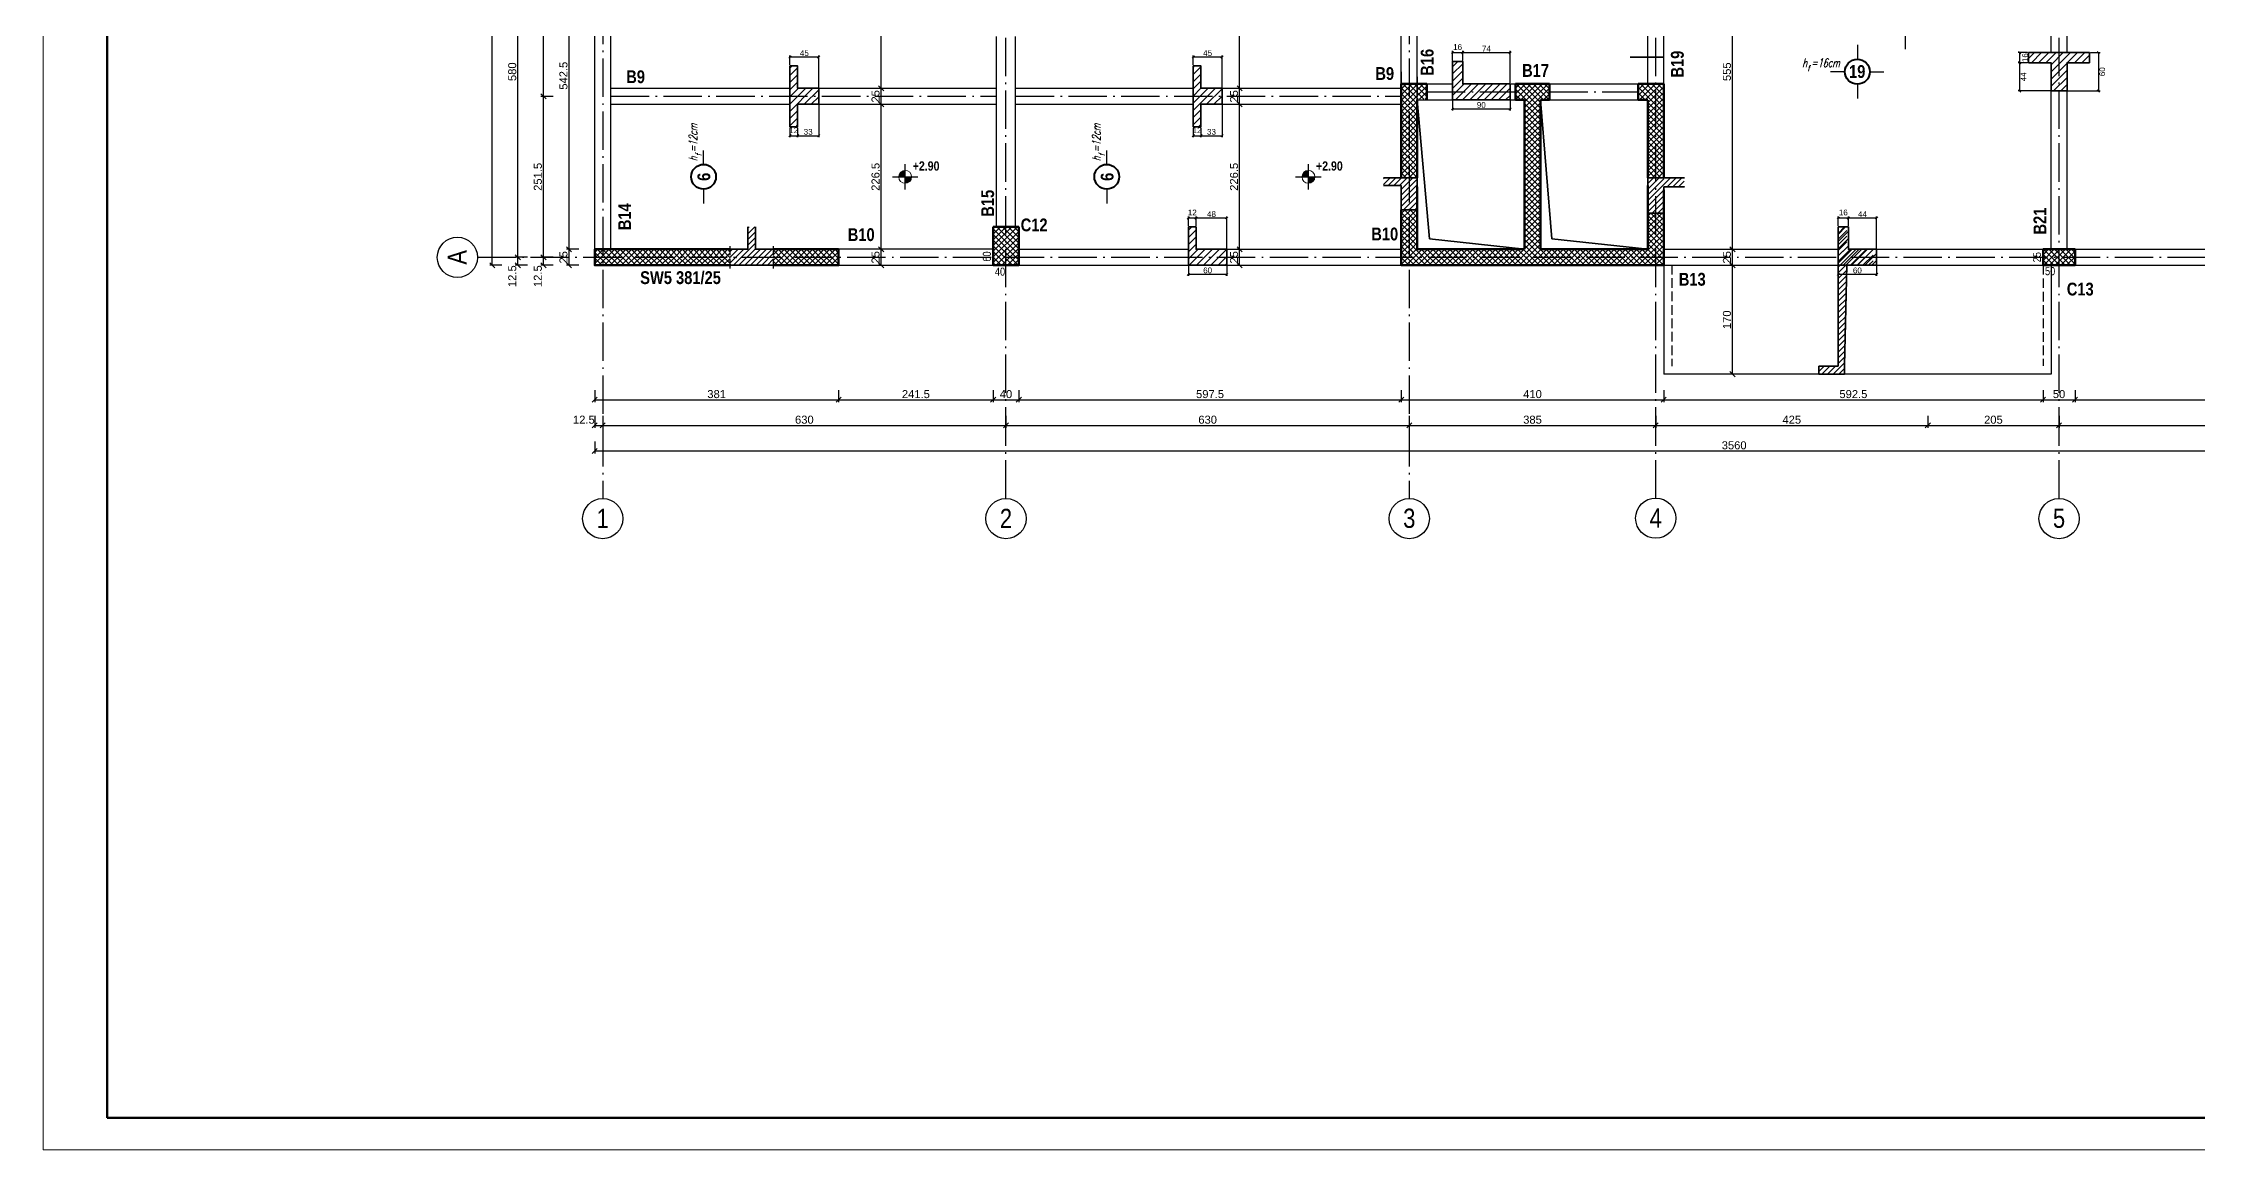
# Model space of a CAD drawing. Header units: millimetres. Extents: x -554 to 5391, y -796 to 3409.
# Drawn here: x -554 to 2812, y -796 to 933 of the extents above; entities that cross this region are included whole.
import ezdxf

# ---------------------------------------------------------------- set-up
doc = ezdxf.new("R2010")
doc.units = ezdxf.units.MM
for name, pattern in [('DASHDOT', [82.5, 60, -10, 2.5, -10]), ('Dashed', [21, 15, -6]), ('Solid Line copy-002', [82.5, 60, -10, 2.5, -10])]:
    doc.linetypes.add(name, pattern=pattern)
for name, color, linetype, lineweight in [('! Plochi sech', 210, 'Continuous', 25), ('!Armirovka', 210, 'Continuous', 35), ('!Column', 10, 'Continuous', 50), ('!Dimension', 70, 'Continuous', 25), ('!Hatch', 70, 'Continuous', 25), ('!Hf', 132, 'Continuous', 25), ('035', 30, 'Continuous', 30), ('Osi', 70, 'DASHDOT', 25), ('SHEET', 7, 'Continuous', 35)]:
    doc.layers.add(name, color=color, linetype=linetype, lineweight=lineweight)
doc.layers.add('text', color=7, linetype='Continuous')
doc.styles.add('GENERATED_STYLE_2', font='ARIALN.TTF')
doc.styles.add('GENERATED_STYLE_3', font='ARIALNB.TTF')
doc.styles.get("Standard").update_dxf_attribs({"font": 'arial.ttf'})
doc.styles.add('АRM_nadpis', font='simplex.shx', dxfattribs={"width": 0.7, "oblique": 15})
doc.dimstyles.new('RC_PLAN', dxfattribs={"dimtxt": 12.5, "dimasz": 8, "dimexe": 4, "dimexo": 0, "dimgap": 2.5, "dimtad": 1, "dimdec": 1, "dimdsep": 46, "dimtxsty": 'Standard', "dimblk": 'OBLIQUE', "dimcen": 2.5, "dimclrd": 3, "dimclre": 3, "dimclrt": 7, "dimazin": 3, "dimtfac": 1, "dimtmove": 2, "dimatfit": 3})
doc.dimstyles.new('RC_SECTION', dxfattribs={"dimtxt": 9, "dimasz": 3.5, "dimexe": 2.5, "dimexo": 1.5, "dimgap": 1.5, "dimtad": 1, "dimdec": 0, "dimtxsty": 'Standard', "dimblk": 'OBLIQUE', "dimcen": 2.5, "dimclrd": 3, "dimclre": 3, "dimclrt": 7, "dimazin": 3, "dimtfac": 1, "dimtmove": 2, "dimatfit": 3})

# ---------------------------------------------------------------- blocks, each defined once
blk = doc.blocks.new('A$C5B4F4353')
at = {"layer": '!Hf', "color": 4, "linetype": 'Continuous', "lineweight": 25}
for p, q in [((228, 613), (228, 831)), ((228, 224), (228, 0))]:
    blk.add_line(p, q, dxfattribs=at)
at = {"layer": '!Hf', "color": 4, "linetype": 'Continuous', "lineweight": 40}
blk.add_circle((228, 419), 194, dxfattribs=at)
at = {"layer": '!Hf', "style": 'АRM_nadpis', "oblique": 15, "width": 0.7}
for s, height, p in [('h =12cm', 131.2, (131, 663)), ('f', 91.9, (197, 742))]:
    blk.add_text(s, height=height, rotation=90, dxfattribs=at).set_placement(p)
at = {"layer": '!Hf', "color": 4, "linetype": 'Continuous', "lineweight": 5, "insert": (133, 419), "char_height": 200, "attachment_point": 2, "rotation": 90, "style": 'GENERATED_STYLE_3'}
blk.add_mtext('6', dxfattribs=at)
blk = doc.blocks.new('_Oblique')
at = {"color": 0, "linetype": 'ByBlock', "lineweight": -2}
blk.add_line((-0.5, -0.5), (0.5, 0.5), dxfattribs=at)

msp = doc.modelspace()

# ---------------------------------------------------------------- hatches: boundary and pattern name
at = {"layer": '! Plochi sech'}
h = msp.add_hatch(dxfattribs=at)
h.set_pattern_fill('ANSI31', color=256, scale=50)
h.set_pattern_definition([(45, (-893917.705, -494668.24), (-4.419417382, 4.419417382), [])])
h.paths.add_polyline_path([(558.91, 610.68), (558.91, 645.68), (546.91, 645.68), (546.91, 610.68), (519.41, 610.68), (519.41, 585.68), (587.41, 585.41), (587.41, 610.41)])
h = msp.add_hatch(dxfattribs=at)
h.set_pattern_fill('ANSI31', color=256, scale=50)
h.set_pattern_definition([(45, (-894775.9034, -493039.377), (-4.419417382, 4.419417382), [])])
h.paths.add_polyline_path([(2250.4, 610.64), (2263.9, 610.64), (2263.9, 645.64), (2250.4, 645.64)])
h.paths.add_polyline_path([(2250.4, 610.64), (2250.4, 598.15), (2304.9, 598.16), (2304.9, 610.64), (2263.9, 610.64)])
h.paths.add_polyline_path([(2250.4, 598.15), (2250.4, 585.64), (2304.9, 585.64), (2304.9, 598.16)])
h.paths.add_polyline_path([(2263.9, 585.64), (2250.4, 585.64), (2250.4, 585.64), (2250.4, 428.47), (2260.4, 428.47)])
h.paths.add_polyline_path([(2250.4, 428.63), (2250.4, 428.14), (2220.4, 428.14), (2220.4, 415.97), (2260.4, 415.97), (2260.4, 428.63)])
at = {"layer": '!Hatch'}
h = msp.add_hatch(dxfattribs=at)
h.set_pattern_fill('ANSI37', color=256, scale=50)
h.set_pattern_definition([(45, (-894949.708, -493039.025), (-4.419417382, 4.419417382), []), (135, (-894949.708, -493039.025), (-4.419417382, -4.419417382), [])])
h.paths.add_polyline_path([(1965.45, 598.48), (1580.41, 598.41), (1580.41, 585.64), (1965.45, 585.64)])
h.paths.add_polyline_path([(1580.41, 610.99), (1567.91, 610.99), (1567.91, 598.41), (1580.41, 598.41)])
h.paths.add_polyline_path([(1580.41, 598.41), (1567.91, 598.41), (1567.91, 585.64), (1567.91, 585.64), (1580.41, 585.64)])
h.paths.add_polyline_path([(1977.9, 598.48), (1965.45, 598.48), (1965.45, 585.64), (1977.9, 585.64), (1977.9, 586.33)])
h.paths.add_polyline_path([(1764.24, 781.6), (1781.57, 781.6)], flags=16)
h.paths.add_polyline_path([(1977.9, 667.35), (1965.45, 667.35), (1965.45, 598.48), (1977.9, 598.48)])
h.paths.add_polyline_path([(1580.41, 672.35), (1567.91, 672.35), (1567.91, 610.99), (1580.41, 610.99)])
h.paths.add_polyline_path([(1592.91, 672.35), (1580.41, 672.35), (1580.41, 610.99), (1592.91, 610.99)])
h.paths.add_polyline_path([(1607.91, 869.14), (1580.41, 869.14), (1580.41, 722.35), (1592.91, 722.35), (1592.91, 845.14), (1607.91, 845.14)])
h.paths.add_polyline_path([(1580.41, 869.14), (1567.91, 869.14), (1567.91, 722.35), (1580.41, 722.35)])
h.paths.add_polyline_path([(1965.45, 869.14), (1937.9, 869.14), (1937.9, 845.14), (1952.9, 845.14), (1952.9, 722.35), (1965.45, 722.35)])
h.paths.add_polyline_path([(1977.9, 869.14), (1965.45, 869.14), (1965.45, 722.35), (1977.9, 722.35)])
h.paths.add_polyline_path([(1799.4, 869.14), (1746.4, 869.14), (1746.4, 845.14), (1760.4, 845.14), (1760.4, 610.64), (1592.91, 610.64), (1580.41, 610.81), (1580.41, 598.41), (1965.45, 598.48), (1965.45, 667.35), (1952.9, 667.35), (1952.9, 610.64), (1785.4, 610.64), (1785.4, 845.14), (1799.4, 845.14)])
h = msp.add_hatch(dxfattribs=at)
h.set_pattern_fill('ANSI37', color=256, scale=50)
h.set_pattern_definition([(45, (-894969.708, -494584.025), (-4.419417382, 4.419417382), []), (135, (-894969.708, -494584.025), (-4.419417382, -4.419417382), [])])
h.paths.add_polyline_path([(950.41, 645.64), (930.41, 645.64), (930.41, 585.64), (950.41, 585.64)])
h.paths.add_polyline_path([(950.41, 585.64), (970.41, 585.64), (970.41, 645.64), (950.41, 645.64)])
at = {"layer": '!Hatch', "linetype": 'Continuous'}
h = msp.add_hatch(dxfattribs=at)
h.set_pattern_fill('ANSI37', color=256, scale=50)
h.set_pattern_definition([(45, (316.6764, 605.827), (-4.41942, 4.41942), []), (135, (316.6764, 605.827), (-4.41942, -4.41942), [])])
h.paths.add_polyline_path([(320.41, 610.64), (307.91, 610.64), (307.91, 597.82), (320.41, 597.82)], flags=16)
h.paths.add_polyline_path([(587.41, 597.87), (519.41, 597.86), (519.41, 585.64), (587.41, 585.64)], flags=16)
h.paths.add_polyline_path([(519.41, 610.64), (332.96, 610.64), (332.96, 610.28, -1), (332.96, 610.38), (320.41, 610.51), (320.41, 597.82), (519.41, 597.86)], flags=16)
h.paths.add_polyline_path([(688.9, 610.64), (587.41, 610.64), (587.41, 597.87), (688.9, 597.88)], flags=16)
h.paths.add_polyline_path([(688.9, 597.88), (688.9, 610.64), (307.91, 610.64), (307.91, 597.82)], flags=17)
h.paths.add_polyline_path([(307.91, 610.64), (688.9, 610.64), (688.9, 585.64), (307.91, 585.64)])
at = {"layer": '!Hatch'}
h = msp.add_hatch(dxfattribs=at)
h.set_pattern_fill('ANSI37', color=256, scale=50, angle=90)
h.set_pattern_definition([(135, (497182.8414, -895911.977), (-4.419417382, -4.419417382), []), (225, (497182.8414, -895911.977), (4.419417382, -4.419417382), [])])
h.paths.add_polyline_path([(2570.4, 598.14), (2570.4, 585.64), (2595.4, 585.64), (2595.4, 598.14)])
h.paths.add_polyline_path([(2570.4, 610.64), (2570.4, 598.14), (2595.4, 598.14), (2595.4, 610.64)])
h.paths.add_polyline_path([(2595.4, 598.14), (2618.18, 598.14), (2618.18, 610.64), (2595.4, 610.64)])
h.paths.add_polyline_path([(2595.4, 598.14), (2595.4, 585.64), (2618.18, 585.64), (2618.18, 598.14)])
h.paths.add_polyline_path([(2618.18, 598.14), (2618.18, 585.64), (2620.4, 585.64), (2620.4, 598.14)])
h.paths.add_polyline_path([(2618.18, 610.64), (2618.18, 598.14), (2620.4, 598.14), (2620.4, 610.64)])
h = msp.add_hatch()
h.set_pattern_fill('ANSI31', scale=2.5)
h.paths.add_polyline_path([(2547.9, 918.1), (2582.9, 918.1), (2607.9, 918.1), (2642.9, 918.1), (2642.9, 902.1), (2607.9, 902.1), (2607.9, 858.1), (2582.9, 858.1), (2582.9, 902.1), (2547.9, 902.1)])
h = msp.add_hatch()
h.set_pattern_fill('ANSI31', scale=2.5)
h.paths.add_polyline_path([(612.9, 802.14), (612.9, 837.14), (612.9, 862.14), (612.9, 897.14), (624.9, 897.14), (624.9, 862.14), (657.9, 862.14), (657.9, 837.14), (624.9, 837.14), (624.9, 802.14)])
h = msp.add_hatch()
h.set_pattern_fill('ANSI31', scale=2.5)
h.paths.add_polyline_path([(1242.9, 802.14), (1242.9, 837.14), (1242.9, 862.14), (1242.9, 897.14), (1254.9, 897.14), (1254.9, 862.14), (1287.9, 862.14), (1287.9, 837.14), (1254.9, 837.14), (1254.9, 802.14)])
h = msp.add_hatch()
h.set_pattern_fill('ANSI31', scale=2.5)
h.paths.add_polyline_path([(1647.9, 844.14), (1647.9, 869.14), (1647.9, 904.14), (1663.9, 904.14), (1663.9, 869.14), (1737.9, 869.14), (1737.9, 844.14)])
h = msp.add_hatch(color=7)
h.paths.add_polyline_path([(782.9, 723.85), (792.9, 723.85), (792.9, 733.85, 0.4142136)])
h.paths.add_polyline_path([(792.9, 723.85), (792.9, 713.85, 0.4142136), (802.9, 723.85)])
h = msp.add_hatch(color=7)
h.paths.add_polyline_path([(1412.9, 723.85), (1422.9, 723.85), (1422.9, 733.85, 0.4142136)])
h.paths.add_polyline_path([(1422.9, 723.85), (1422.9, 713.85, 0.4142136), (1432.9, 723.85)])
at = {"linetype": 'Continuous', "lineweight": 20}
h = msp.add_hatch(dxfattribs=at)
h.set_pattern_fill('ANSI31', scale=50, style=0)
h.set_pattern_definition([(45, (-892800.61, -495890.2945), (-4.419417382, 4.419417382), [])])
h.paths.add_polyline_path([(1592.91, 708.31), (1592.91, 722.31), (1540.19, 722.31), (1540.19, 710.31), (1567.91, 710.31), (1567.91, 672.31), (1592.91, 672.31)])
h = msp.add_hatch()
h.set_pattern_fill('ANSI31', scale=2.5)
h.paths.add_polyline_path([(1235.4, 585.64), (1235.4, 610.64), (1235.4, 645.64), (1247.4, 645.64), (1247.4, 610.64), (1295.4, 610.64), (1295.4, 585.64)])
h = msp.add_hatch()
h.set_pattern_fill('ANSI31', scale=2.5)
h.paths.add_polyline_path([(2250.4, 585.64), (2250.4, 610.64), (2250.4, 645.64), (2266.4, 645.64), (2266.4, 610.64), (2310.4, 610.64), (2310.4, 585.64)])

# ---------------------------------------------------------------- linework, layer by layer
at = {"layer": '! Plochi sech'}
for p, q in [((1952.9, 722.16), (1953.09, 722.35)), ((1952.9, 713.32), (1961.93, 722.35)), ((1952.9, 704.48), (1965.45, 717.04)), ((1952.9, 695.64), (1965.45, 708.2)), ((1965.45, 717.04), (1970.76, 722.35)), ((1965.45, 708.2), (1974.07, 716.81)), ((1965.45, 699.36), (1977.9, 711.81)), ((1974.07, 716.81), (1977.9, 720.64)), ((1977.9, 711.81), (1988.44, 722.35)), ((1983.28, 708.35), (1997.28, 722.35)), ((1992.12, 708.35), (2006.12, 722.35)), ((2000.96, 708.35), (2009.96, 717.35)), ((2009.8, 708.35), (2010.53, 709.08)), ((1952.9, 686.81), (1965.45, 699.36)), ((1952.9, 677.97), (1965.45, 690.52)), ((1952.9, 669.13), (1965.45, 681.68)), ((1965.45, 690.52), (1977.9, 702.97)), ((1965.45, 681.68), (1977.9, 694.13)), ((1965.45, 672.84), (1977.9, 685.29)), ((1968.8, 667.35), (1977.9, 676.45)), ((1959.96, 667.35), (1965.45, 672.84)), ((1977.64, 667.35), (1977.9, 667.61))]:
    msp.add_line(p, q, dxfattribs=at)
at = {"layer": '!Armirovka', "color": 2}
for p, q in [((1592.91, 843.8), (1611.98, 626.93)), ((1785.4, 843.8), (1802.9, 626.93)), ((1611.98, 626.93), (1760.4, 610.64)), ((1802.9, 626.93), (1952.91, 610.64))]:
    msp.add_line(p, q, dxfattribs=at)
at = {"layer": '!Column'}
for p, q in [((1567.91, 869.14), (1607.91, 869.14)), ((1567.91, 869.14), (1567.91, 722.35)), ((1592.91, 844.14), (1592.91, 722.35)), ((1592.91, 843.8), (1592.91, 722.35)), ((1607.91, 869.14), (1607.91, 843.8)), ((1746.4, 869.14), (1799.4, 869.14)), ((1746.4, 869.14), (1746.4, 844.14)), ((1746.4, 844.14), (1760.4, 844.14)), ((1760.4, 844.14), (1760.4, 610.64)), ((1785.4, 844.14), (1785.4, 610.64)), ((1785.4, 844.14), (1799.4, 844.14)), ((1799.4, 869.14), (1799.4, 843.8)), ((1937.9, 869.14), (1977.9, 869.14)), ((1937.9, 869.14), (1937.9, 844.14)), ((1937.9, 844.14), (1952.91, 844.14)), ((1952.9, 843.8), (1952.9, 722.35)), ((1977.9, 869.14), (1977.9, 722.35)), ((1592.91, 708.35), (1592.91, 610.64)), ((1592.91, 708.35), (1592.91, 610.64)), ((1952.9, 710.35), (1952.9, 610.64)), ((1977.9, 703.35), (1977.9, 586.33)), ((930.41, 585.64), (930.41, 645.64)), ((930.41, 645.64), (950.41, 645.64)), ((950.41, 645.64), (970.41, 645.64)), ((970.41, 645.64), (970.41, 585.64)), ((1567.91, 672.35), (1567.91, 585.64)), ((1592.91, 610.64), (1760.4, 610.64)), ((1760.4, 610.64), (1592.91, 610.64)), ((1952.9, 610.64), (1785.4, 610.64)), ((1952.9, 610.64), (1785.4, 610.64)), ((970.41, 585.64), (930.41, 585.64)), ((1567.91, 585.64), (1977.9, 585.64))]:
    msp.add_line(p, q, dxfattribs=at)
at = {"layer": '!Column', "linetype": 'Continuous'}
for points in [[(520.41, 585.64), (307.91, 585.64), (307.91, 610.64), (519.41, 610.64)], [(587.41, 610.64), (688.9, 610.64), (688.9, 585.64), (587.41, 585.64)], [(525.41, 585.64), (525.41, 585.64)]]:
    msp.add_lwpolyline(points, dxfattribs=at)
at = {"layer": '!Column'}
msp.add_lwpolyline([(2570.4, 585.64), (2620.4, 585.64), (2620.4, 610.64), (2570.4, 610.64)], close=True, dxfattribs=at)
at = {"color": 7, "lineweight": 25}
for p, q in [((2355.4, 923.1), (2355.4, 963.1)), ((792.9, 703.85), (792.9, 743.85)), ((1422.9, 703.85), (1422.9, 743.85)), ((772.9, 723.85), (812.9, 723.85)), ((1402.9, 723.85), (1442.9, 723.85))]:
    msp.add_line(p, q, dxfattribs=at)
at = {"color": 3, "linetype": 'Continuous', "lineweight": 35}
for p, q in [((1925.28, 910.64), (1977.91, 910.64)), ((1540.28, 722.31), (1592.91, 722.31)), ((1540.28, 710.31), (1567.91, 710.31)), ((1567.91, 710.35), (1567.91, 672.35)), ((1592.91, 722.31), (1592.91, 672.35)), ((1952.9, 722.35), (1977.9, 722.35)), ((1952.9, 722.35), (1952.9, 667.35)), ((1977.9, 722.35), (2010.53, 722.35)), ((1977.9, 708.35), (1977.9, 667.35)), ((1977.9, 708.35), (2010.53, 708.35)), ((546.91, 645.68), (546.91, 610.68)), ((558.91, 645.68), (558.91, 610.68)), ((1567.91, 672.35), (1592.91, 672.35)), ((1952.9, 667.35), (1977.9, 667.35)), ((546.91, 610.64), (519.41, 610.64)), ((558.91, 610.64), (587.41, 610.64)), ((587.41, 585.64), (519.41, 585.64)), ((2250.4, 428.14), (2250.4, 585.64)), ((2260.2, 429.24), (2263.9, 585.64)), ((2250.4, 428.14), (2220.4, 428.14)), ((2220.4, 428.14), (2220.4, 415.64)), ((2220.4, 415.64), (2260.4, 415.64)), ((2260.4, 415.64), (2260.4, 428.91))]:
    msp.add_line(p, q, dxfattribs=at)
at = {"color": 4, "linetype": 'Continuous', "lineweight": 25}
for p, q in [((2280.4, 929.97), (2280.4, 907.53)), ((2260.97, 888.1), (2238.53, 888.1)), ((2299.83, 888.1), (2321.66, 888.1)), ((2280.4, 868.67), (2280.4, 846.23))]:
    msp.add_line(p, q, dxfattribs=at)
at = {"color": 7, "linetype": 'Continuous', "lineweight": 25}
for p, q in [((1567.91, 887.86), (1567.91, 860.76)), ((1592.91, 880.23), (1592.91, 849.14))]:
    msp.add_line(p, q, dxfattribs=at)
for p, q in [((1607.91, 869.14), (1637.69, 869.14)), ((1799.4, 869.14), (1832.9, 869.14))]:
    msp.add_line(p, q)
at = {"color": 3, "linetype": 'Dashed', "lineweight": 25}
for p, q in [((519.41, 580.64), (519.41, 615.64)), ((587.41, 580.64), (587.41, 615.64))]:
    msp.add_line(p, q, dxfattribs=at)
at = {"color": 7, "linetype": 'Dashed', "lineweight": 25}
for p, q in [((1990.39, 586.48), (1990.39, 428.14)), ((2570.4, 586.28), (2570.4, 428.78))]:
    msp.add_line(p, q, dxfattribs=at)
at = {"color": 3, "lineweight": 35}
for points in [[(2547.9, 918.1), (2582.9, 918.1), (2607.9, 918.1), (2642.9, 918.1), (2642.9, 902.1), (2607.9, 902.1), (2607.9, 858.1), (2582.9, 858.1), (2582.9, 902.1), (2547.9, 902.1)], [(612.9, 802.14), (612.9, 837.14), (612.9, 862.14), (612.9, 897.14), (624.9, 897.14), (624.9, 862.14), (657.9, 862.14), (657.9, 837.14), (624.9, 837.14), (624.9, 802.14)], [(1242.9, 802.14), (1242.9, 837.14), (1242.9, 862.14), (1242.9, 897.14), (1254.9, 897.14), (1254.9, 862.14), (1287.9, 862.14), (1287.9, 837.14), (1254.9, 837.14), (1254.9, 802.14)], [(1647.9, 844.14), (1647.9, 869.14), (1647.9, 904.14), (1663.9, 904.14), (1663.9, 869.14), (1737.9, 869.14), (1737.9, 844.14)], [(1235.4, 585.64), (1235.4, 610.64), (1235.4, 645.64), (1247.4, 645.64), (1247.4, 610.64), (1295.4, 610.64), (1295.4, 585.64)], [(2250.4, 585.64), (2250.4, 610.64), (2250.4, 645.64), (2266.4, 645.64), (2266.4, 610.64), (2310.4, 610.64), (2310.4, 585.64)]]:
    msp.add_lwpolyline(points, close=True, dxfattribs=at)
at = {"color": 4, "linetype": 'Continuous', "lineweight": 40}
msp.add_circle((2280.4, 888.1), 19.43, dxfattribs=at)
at = {"color": 7, "lineweight": 20}
for centre in [(792.9, 723.85), (1422.9, 723.85)]:
    msp.add_circle(centre, 10, dxfattribs=at)
at = {"color": 7, "linetype": 'Continuous', "lineweight": 25}
msp.add_arc((332.96, 630.64), 0.05, 180, 270, dxfattribs=at)
at = {"layer": '035'}
for p, q in [((1567.92, 860.76), (1567.92, 1240.6)), ((1592.92, 829.09), (1592.92, 1240.6)), ((2582.9, 918.1), (2582.9, 1166.16)), ((2607.9, 918.1), (2607.9, 1166.16)), ((1952.9, 869.14), (1952.9, 989.85)), ((1977.9, 869.14), (1977.9, 989.85)), ((307.91, 585.64), (307.91, 945.6)), ((332.91, 610.64), (332.91, 945.6)), ((935.41, 645.64), (935.41, 943.1)), ((965.41, 645.64), (965.41, 943.1)), ((332.91, 862.14), (612.9, 862.14)), ((657.9, 862.14), (935.41, 862.14)), ((965.41, 862.14), (1242.9, 862.14)), ((1287.9, 862.14), (1567.91, 862.14)), ((1567.91, 869.14), (1647.9, 869.14)), ((1592.91, 844.14), (1647.9, 844.14)), ((1737.9, 869.14), (1977.9, 869.14)), ((1737.9, 844.14), (1746.4, 844.14)), ((1799.4, 844.14), (1937.9, 844.14)), ((2582.9, 610.95), (2582.9, 858.1)), ((2607.9, 610.64), (2607.9, 858.1)), ((332.91, 837.14), (612.9, 837.14)), ((657.9, 837.14), (935.41, 837.14)), ((965.41, 837.14), (1242.9, 837.14)), ((1287.9, 837.14), (1567.91, 837.14)), ((930.41, 610.64), (688.9, 610.64)), ((930.41, 610.64), (688.9, 610.64)), ((970.41, 610.64), (1235.4, 610.64)), ((1295.4, 610.64), (1567.91, 610.64)), ((1977.9, 618.49), (1977.9, 630.99)), ((1977.9, 610.64), (2250.4, 610.64)), ((2310.4, 610.64), (2880.4, 610.64)), ((688.9, 585.64), (1235.4, 585.64)), ((1295.4, 585.64), (2250.4, 585.64)), ((2310.4, 585.64), (2880.4, 585.64))]:
    msp.add_line(p, q, dxfattribs=at)
at = {"layer": '035', "linetype": 'Continuous'}
for p, q in [((1977.9, 586.28), (1977.9, 415.64)), ((2582.9, 585.64), (2582.9, 415.64)), ((2582.9, 415.64), (1977.9, 415.64))]:
    msp.add_line(p, q, dxfattribs=at)
at = {"layer": 'Osi', "linetype": 'Solid Line copy-002', "lineweight": 25}
for p, q in [((320.41, 2641.16), (320.41, 221.26)), ((950.41, 221.26), (950.41, 2641.16)), ((1580.42, 2641.16), (1580.42, 221.26)), ((1965.41, 221.26), (1965.41, 2641.85)), ((2595.41, 221.26), (2595.41, 2641.85)), ((332.91, 849.64), (935.41, 849.64)), ((965.41, 849.64), (1567.91, 849.64)), ((1607.91, 856.63), (1746.4, 856.63)), ((1799.4, 856.63), (1937.9, 856.63)), ((124.88, 598.14), (4062.96, 598.14))]:
    msp.add_line(p, q, dxfattribs=at)
at = {"layer": 'Osi', "color": 2, "linetype": 'Continuous', "lineweight": 30}
for centre in [(93.45, 598.09), (320.41, 189.85), (950.41, 189.85), (1580.41, 189.85), (1965.4, 190.54), (2595.4, 189.85)]:
    msp.add_circle(centre, 31.41, dxfattribs=at)
at = {"layer": 'SHEET', "color": 7, "lineweight": 13}
msp.add_lwpolyline([(-553.78, -796.45), (5391.22, -796.45), (5391.22, 3408.55), (-553.78, 3408.55)], close=True, dxfattribs=at)
at = {"layer": 'SHEET', "color": 7, "lineweight": 50}
msp.add_lwpolyline([(-453.78, -746.45), (5341.22, -746.45), (5341.22, 3358.55), (-453.78, 3358.55)], close=True, dxfattribs=at)

# ---------------------------------------------------------------- block references
at = {"layer": '!Hf', "xscale": 0.1, "yscale": 0.1, "zscale": 0.1}
for p in [(455.09, 681.98), (1085.09, 681.98)]:
    msp.add_blockref('A$C5B4F4353', p, dxfattribs=at)

# ---------------------------------------------------------------- texts
at = {"layer": 'text', "style": 'АRM_nadpis', "oblique": 15, "width": 0.7}
for s, height, p in [('h =16cm', 13.122, (2194.37, 895.45)), ('f', 9.19, (2202.2, 888.84))]:
    msp.add_text(s, height=height, dxfattribs=at).set_placement(p)
at = {"layer": 'text', "color": 3, "linetype": 'Continuous', "lineweight": 5, "char_height": 20, "attachment_point": 2, "rotation": 90, "style": 'GENERATED_STYLE_3'}
for s, insert in [('B16', (1598.36, 902.75)), ('B19', (1989.1, 900)), ('B14', (344.63, 661.55)), ('B15', (911.76, 682.56)), ('B21', (2555.57, 654.67))]:
    msp.add_mtext(s, dxfattribs=dict(at, insert=insert))
at = {"layer": 'text', "color": 3, "linetype": 'Continuous', "lineweight": 5, "char_height": 20, "attachment_point": 2, "style": 'GENERATED_STYLE_3'}
for s, insert in [('B9', (371.79, 890.25)), ('B9', (1542.04, 895.27)), ('B17', (1777.69, 900.08)), ('B10', (724.22, 643.56)), ('B10', (1542.04, 644.56)), ('B13', (2022.45, 573.83))]:
    msp.add_mtext(s, dxfattribs=dict(at, insert=insert))
at = {"layer": 'text', "color": 4, "linetype": 'Continuous', "lineweight": 5, "insert": (2280.16, 898.43), "char_height": 20, "attachment_point": 2, "style": 'GENERATED_STYLE_3'}
msp.add_mtext('19', dxfattribs=at)
at = {"layer": 'text', "color": 6, "linetype": 'Continuous', "lineweight": 5, "attachment_point": 2, "style": 'GENERATED_STYLE_3'}
for s, insert, char_height in [('+2.90', (825.6, 748.05), 14.4), ('+2.90', (1455.6, 748.05), 14.4), ('C12', (994.38, 658.72), 20), ('SW5 381/25', (442, 576.36), 20), ('{\\fArial Narrow|b0|i0|c204|p34;40}', (941.05, 582.03), 12.5), ('{\\fArial Narrow|b0|i0|c204|p34;50}', (2581.47, 582.69), 12.5), ('C13', (2628.55, 558.51), 20)]:
    msp.add_mtext(s, dxfattribs=dict(at, insert=insert, char_height=char_height))
at = {"layer": 'text', "color": 2, "linetype": 'Continuous', "lineweight": 5, "insert": (93.06, 598.09), "char_height": 30, "attachment_point": 5, "rotation": 90, "style": 'GENERATED_STYLE_2'}
msp.add_mtext('A', dxfattribs=at)
at = {"layer": 'text', "color": 6, "linetype": 'Continuous', "lineweight": 5, "char_height": 12.5, "attachment_point": 2, "rotation": 90, "style": 'GENERATED_STYLE_3'}
for s, insert in [('{\\fArial Narrow|b0|i0|c204|p34;60}', (914.24, 599.37)), ('{\\fArial Narrow|b0|i0|c204|p34;25}', (2554.65, 598.32))]:
    msp.add_mtext(s, dxfattribs=dict(at, insert=insert))
at = {"layer": 'text', "color": 2, "linetype": 'Continuous', "lineweight": 5, "char_height": 30, "attachment_point": 5, "style": 'GENERATED_STYLE_2'}
for s, insert in [('1', (320.41, 190.24)), ('2', (950.41, 190.24)), ('3', (1580.41, 190.24)), ('4', (1965.4, 190.93)), ('5', (2595.4, 190.24))]:
    msp.add_mtext(s, dxfattribs=dict(at, insert=insert))

# ---------------------------------------------------------------- dimensions: what is measured, and where the dimension line sits
at = {"layer": '!Dimension'}
for base, p1, p2, location in [((147.9, 585.6), (162.9, 585.6), (162.9, 2120.6), (139.15, 1353.1)), ((187.9, 598.1), (202.9, 598.1), (202.9, 1178.1), (179.15, 888.1)), ((267.9, 610.6), (282.9, 610.6), (282.9, 1153.1), (259.15, 881.85)), ((2085.4, 610.6), (2085.4, 610.6), (2085.4, 1165.6), (2076.65, 888.1)), ((227.9, 849.6), (242.9, 849.6), (242.9, 1101.6), (219.15, 975.6)), ((755.4, 862.1), (755.4, 862.1), (755.4, 1089.1), (746.65, 975.6)), ((1315.4, 862.1), (1315.4, 862.1), (1315.4, 1089.1), (1306.65, 975.6)), ((227.9, 598.1), (242.9, 598.1), (242.9, 849.6), (219.15, 723.85)), ((755.4, 837.1), (755.4, 837.1), (755.4, 862.1), (746.65, 849.6)), ((1315.4, 837.1), (1315.4, 837.1), (1315.4, 862.1), (1306.65, 849.6)), ((755.4, 610.6), (755.4, 610.6), (755.4, 837.1), (746.65, 723.85)), ((1315.4, 610.6), (1315.4, 610.6), (1315.4, 837.1), (1306.65, 723.85)), ((267.9, 585.6), (282.9, 585.6), (282.9, 610.6), (259.15, 598.1)), ((755.4, 585.6), (755.4, 585.6), (755.4, 610.6), (746.65, 598.1)), ((1315.4, 585.6), (1315.4, 585.6), (1315.4, 610.6), (1306.65, 598.1)), ((2085.4, 585.6), (2085.4, 585.6), (2085.4, 610.6), (2076.65, 598.1)), ((187.9, 585.6), (202.9, 585.6), (202.9, 598.1), (179.15, 568.66)), ((227.9, 585.6), (242.9, 585.6), (242.9, 598.1), (219.15, 568.66)), ((2085.4, 415.6), (2085.4, 415.6), (2085.4, 585.6), (2076.65, 500.6))]:
    msp.add_linear_dim(base=base, p1=p1, p2=p2, angle=90, location=location, dimstyle='RC_PLAN', override={"dimtmove": 2}, dxfattribs=at).render()
for base, p1, p2 in [((612.9, 911.14), (612.9, 897.14), (657.9, 862.14)), ((1242.9, 911.14), (1242.9, 897.14), (1287.9, 862.14)), ((1647.9, 918.14), (1647.9, 904.14), (1663.9, 904.14)), ((1663.9, 918.14), (1663.9, 904.14), (1737.9, 869.14)), ((1647.9, 830.14), (1647.9, 844.14), (1737.9, 844.14)), ((624.9, 788.14), (624.9, 802.14), (657.9, 837.14)), ((1254.9, 788.14), (1254.9, 802.14), (1287.9, 837.14)), ((612.9, 788.14), (612.9, 802.14), (624.9, 802.14)), ((1242.9, 788.14), (1242.9, 802.14), (1254.9, 802.14)), ((1235.4, 659.64), (1235.4, 645.64), (1247.4, 645.64)), ((2250.4, 659.64), (2250.4, 645.64), (2266.4, 645.64)), ((1247.4, 659.64), (1247.4, 645.64), (1295.4, 610.64)), ((2266.4, 659.64), (2266.4, 645.64), (2310.4, 610.64)), ((1235.4, 571.64), (1235.4, 585.64), (1295.4, 585.64)), ((2250.4, 571.64), (2250.4, 585.64), (2310.4, 585.64))]:
    msp.add_linear_dim(base=base, p1=p1, p2=p2, dimstyle='RC_SECTION', dxfattribs=at).render()
for base, p1, p2 in [((2533.9, 918.1), (2547.9, 918.1), (2547.9, 902.1)), ((2656.9, 918.1), (2642.9, 918.1), (2607.9, 858.1)), ((2533.9, 902.1), (2547.9, 902.1), (2582.9, 858.1))]:
    msp.add_linear_dim(base=base, p1=p1, p2=p2, angle=90, dimstyle='RC_SECTION', dxfattribs=at).render()
for base, p1, p2, location in [((307.9, 375.6), (307.9, 390.6), (688.9, 390.6), (498.4, 384.35)), ((688.9, 375.6), (688.9, 390.6), (930.4, 390.6), (809.65, 384.35)), ((930.4, 375.6), (930.4, 390.6), (970.4, 390.6), (950.4, 384.35)), ((970.4, 375.6), (970.4, 390.6), (1567.9, 390.6), (1269.15, 384.35)), ((1567.9, 375.6), (1567.9, 390.6), (1977.9, 390.6), (1772.9, 384.35)), ((1977.9, 375.6), (1977.9, 390.6), (2570.4, 390.6), (2274.15, 384.35)), ((2570.4, 375.6), (2570.4, 390.6), (2620.4, 390.6), (2595.4, 384.35)), ((2620.4, 375.6), (2620.4, 390.6), (3200.4, 390.6), (2910.4, 384.35)), ((307.9, 335.6), (307.9, 350.6), (320.4, 350.6), (290.96, 344.35)), ((320.4, 335.6), (320.4, 350.6), (950.4, 350.6), (635.4, 344.35)), ((950.4, 335.6), (950.4, 350.6), (1580.4, 350.6), (1265.4, 344.35)), ((1580.4, 335.6), (1580.4, 350.6), (1965.4, 350.6), (1772.9, 344.35)), ((1965.4, 335.6), (1965.4, 350.6), (2390.4, 350.6), (2177.9, 344.35)), ((2390.4, 335.6), (2390.4, 350.6), (2595.4, 350.6), (2492.9, 344.35)), ((2595.4, 335.6), (2595.4, 350.6), (3225.4, 350.6), (2910.4, 344.35)), ((307.9, 295.6), (307.9, 310.6), (3867.9, 310.6), (2087.9, 304.35))]:
    msp.add_linear_dim(base=base, p1=p1, p2=p2, location=location, dimstyle='RC_PLAN', override={"dimtmove": 2}, dxfattribs=at).render()

doc.saveas('drawing.dxf')
